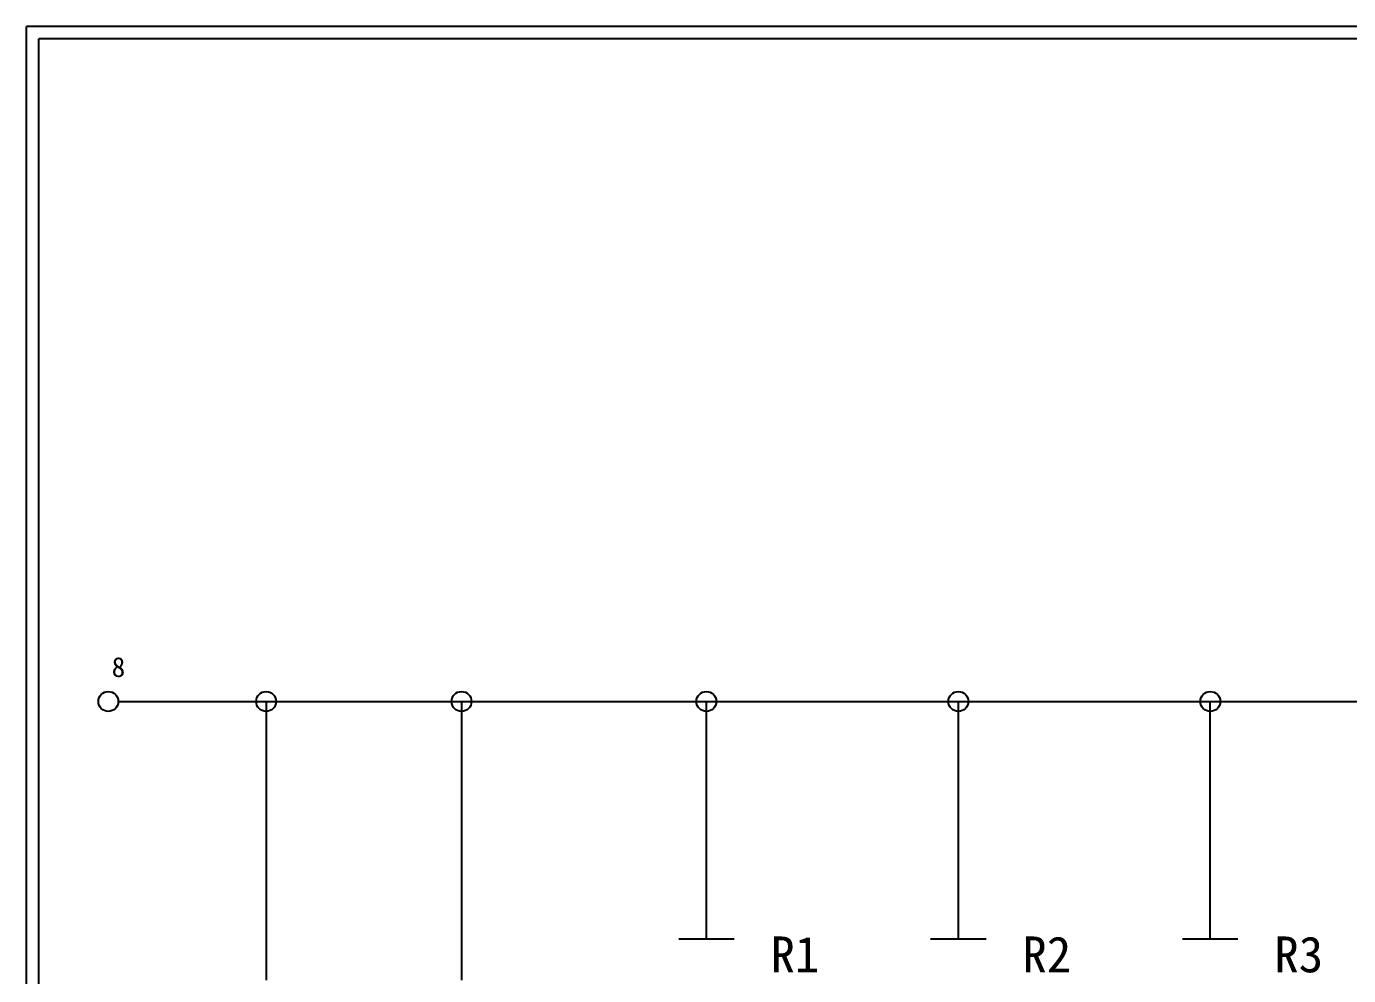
# Model space of a CAD drawing. Extents: x 10 to 297, y 3 to 207.
# Drawn here: x 10 to 142.9, y 111.6 to 207 of the extents above; entities that cross this region are included whole.
import ezdxf

# ---------------------------------------------------------------- set-up
doc = ezdxf.new("R2010")
doc.units = 0
doc.layers.get('0').update_dxf_attribs({"linetype": 'CONTINUOUS'})
doc.layers.add('圖框層', color=7, linetype='CONTINUOUS')
doc.layers.add('標尺寸層', color=3, linetype='CONTINUOUS')
doc.styles.add('STSL', font='kaiu.ttf')

msp = doc.modelspace()

# ---------------------------------------------------------------- linework, layer by layer
for p, q in [((19.23, 139.12), (291.46, 139.12)), ((34.09, 139.12), (34.09, 111.11)), ((53.73, 139.12), (53.73, 111.11)), ((78.34, 115.27), (78.34, 139.12)), ((103.67, 115.27), (103.67, 139.12)), ((128.99, 115.27), (128.99, 139.12))]:
    msp.add_line(p, q)
at = {"layer": '圖框層', "color": 7}
for p, q in [((297, 206.97), (10, 206.97)), ((10, 3), (10, 206.97)), ((295.75, 205.72), (11.25, 205.72)), ((11.25, 4.25), (11.25, 205.72))]:
    msp.add_line(p, q, dxfattribs=at)
at = {"layer": '標尺寸層', "color": 7}
for p, q in [((75.56, 115.27), (81.13, 115.27)), ((100.88, 115.27), (106.45, 115.27)), ((126.2, 115.27), (131.77, 115.27))]:
    msp.add_line(p, q, dxfattribs=at)
for centre in [(18.23, 139.12), (34.09, 139.12), (53.73, 139.12), (78.34, 139.12), (103.67, 139.12), (128.99, 139.12)]:
    msp.add_circle(centre, 1, dxfattribs=at)

# ---------------------------------------------------------------- texts
at = {"layer": '圖框層', "color": 4, "style": 'STSL'}
for s, height, p in [('8', 2, (18.57, 141.58)), ('R1', 3.6, (84.79, 111.9)), ('R2', 3.6, (110.11, 111.9)), ('R3', 3.6, (135.43, 111.9))]:
    msp.add_text(s, height=height, dxfattribs=at).set_placement(p)

doc.saveas('drawing.dxf')
